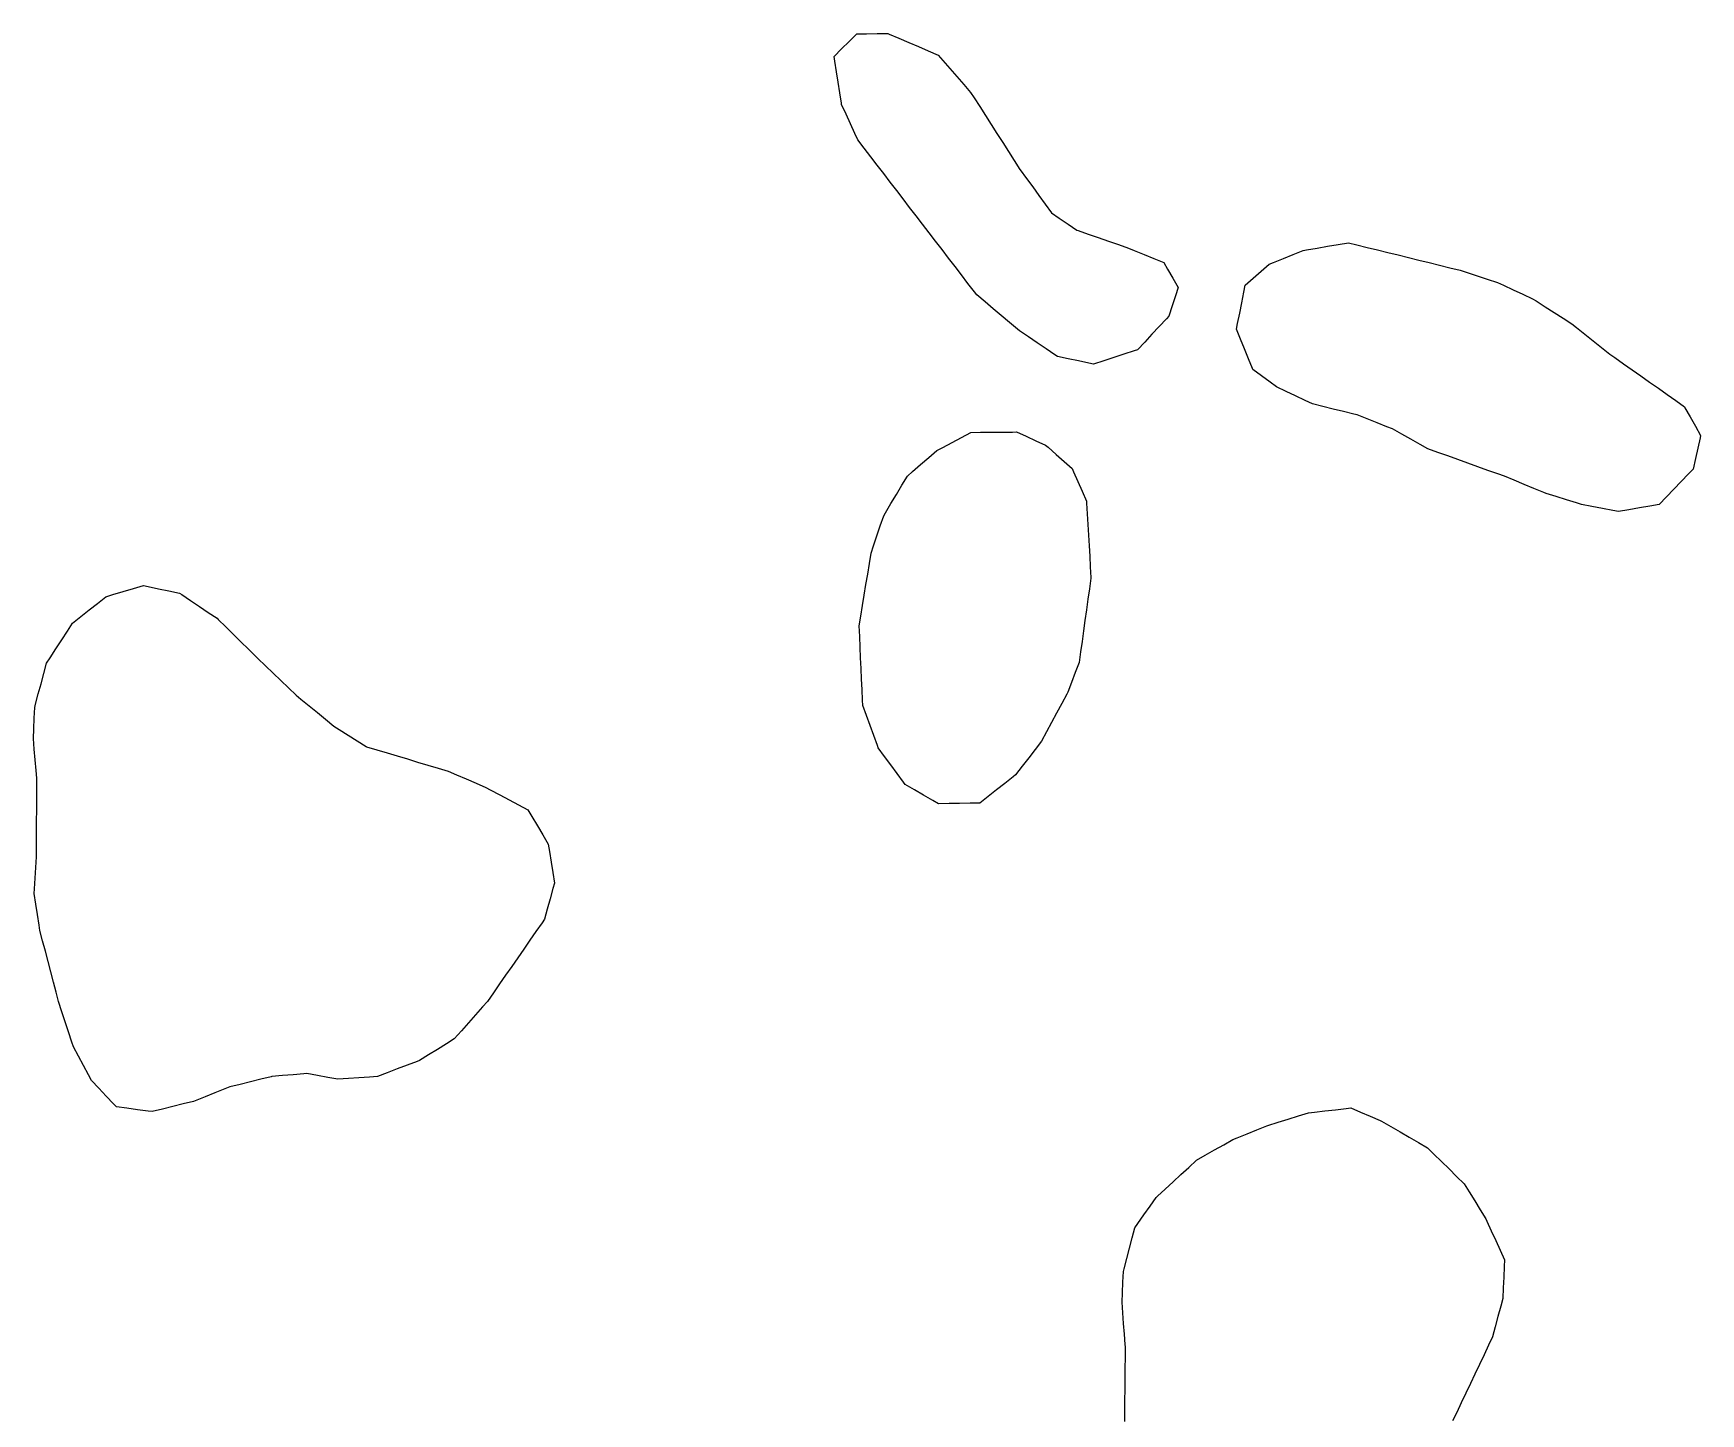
# Model space of a CAD drawing. Header units: millimetres. Extents: x 230 to 3347, y 514 to 5196.
# Drawn here: x 1033.2 to 1189.8, y 1802.5 to 1932.1 of the extents above; entities that cross this region are included whole.
import ezdxf

# ---------------------------------------------------------------- set-up
doc = ezdxf.new("R2010")
doc.units = ezdxf.units.MM
for name, color, linetype in [('ALL_HOLES', 1, 'Continuous'), ('OUTLINE_ISLAND_01_HOLE_35', 1, 'Continuous'), ('OUTLINE_ISLAND_01_HOLE_44', 1, 'Continuous'), ('OUTLINE_ISLAND_01_HOLE_49', 1, 'Continuous'), ('OUTLINE_ISLAND_01_HOLE_55', 1, 'Continuous'), ('OUTLINE_ISLAND_01_HOLE_62', 1, 'Continuous')]:
    doc.layers.add(name, color=color, linetype=linetype)

msp = doc.modelspace()

# ---------------------------------------------------------------- linework, layer by layer
at = {"layer": 'ALL_HOLES'}
for points in [[(1108.4236, 1929.9571), (1109.1307, 1930.6642), (1109.8378, 1931.3714), (1110.5449, 1932.0785), (1111.4566, 1932.0936), (1112.4565, 1932.1102), (1113.4564, 1932.1268), (1113.5976, 1932.066), (1114.5162, 1931.671), (1115.4349, 1931.276), (1116.3535, 1930.8809), (1117.2722, 1930.4859), (1118.1909, 1930.0908), (1118.6254, 1929.5919), (1119.2821, 1928.8377), (1119.9388, 1928.0836), (1120.5955, 1927.3294), (1121.2522, 1926.5753), (1121.5672, 1926.083), (1122.1061, 1925.2407), (1122.6451, 1924.3983), (1123.184, 1923.556), (1123.7229, 1922.7136), (1124.2619, 1921.8713), (1124.8008, 1921.0289), (1125.3397, 1920.1866), (1125.8787, 1919.3443), (1125.902, 1919.3122), (1126.4909, 1918.504), (1127.0798, 1917.6958), (1127.6687, 1916.8875), (1128.2576, 1916.0793), (1128.8464, 1915.2711), (1129.5752, 1914.7738), (1130.4011, 1914.2101), (1131.2271, 1913.6464), (1131.3573, 1913.6009), (1132.3016, 1913.2717), (1133.2458, 1912.9424), (1134.1901, 1912.6131), (1135.1343, 1912.2839), (1136.0785, 1911.9546), (1136.6153, 1911.7329), (1137.5396, 1911.3511), (1138.4638, 1910.9693), (1139.3881, 1910.5876), (1139.7433, 1909.9849), (1140.251, 1909.1234), (1140.7587, 1908.2618), (1140.4979, 1907.4666), (1140.1862, 1906.5164), (1139.8745, 1905.5662), (1139.6498, 1905.3243), (1138.9691, 1904.5917), (1138.2885, 1903.8591), (1137.6078, 1903.1264), (1136.9272, 1902.3938), (1136.6085, 1902.2914), (1135.6565, 1901.9854), (1134.7045, 1901.6794), (1133.7524, 1901.3734), (1132.8004, 1901.0674), (1132.3614, 1901.1583), (1131.3822, 1901.361), (1130.403, 1901.5638), (1129.4237, 1901.7665), (1129.1667, 1901.9394), (1128.337, 1902.4975), (1127.5073, 1903.0557), (1126.6775, 1903.6138), (1125.8478, 1904.172), (1125.6611, 1904.3291), (1124.8962, 1904.9733), (1124.1313, 1905.6174), (1123.3664, 1906.2615), (1122.6014, 1906.9056), (1121.8365, 1907.5497), (1121.6092, 1907.8459), (1121.0003, 1908.6392), (1120.3914, 1909.4325), (1119.7825, 1910.2257), (1119.1737, 1911.019), (1118.5648, 1911.8122), (1117.9559, 1912.6055), (1117.347, 1913.3988), (1116.7382, 1914.192), (1116.1293, 1914.9853), (1115.5204, 1915.7786), (1114.9115, 1916.5718), (1114.3027, 1917.3651), (1113.6938, 1918.1584), (1113.0849, 1918.9516), (1112.476, 1919.7449), (1111.8672, 1920.5382), (1111.2583, 1921.3314), (1110.6494, 1922.1247), (1110.3773, 1922.7203), (1109.9618, 1923.6299), (1109.5463, 1924.5395), (1109.1308, 1925.4491), (1109.1143, 1925.5542), (1108.9594, 1926.5421), (1108.8044, 1927.53), (1108.6494, 1928.518), (1108.4944, 1929.5059)], [(1147.0564, 1908.4572), (1147.8089, 1909.1157), (1148.5615, 1909.7742), (1149.3141, 1910.4327), (1149.711, 1910.5952), (1150.6364, 1910.9743), (1151.5618, 1911.3533), (1152.4872, 1911.7323), (1152.8169, 1911.7879), (1153.803, 1911.9544), (1154.789, 1912.1208), (1155.7751, 1912.2873), (1156.7611, 1912.4537), (1157.5299, 1912.2647), (1158.501, 1912.0259), (1159.4721, 1911.7871), (1160.4432, 1911.5483), (1161.4142, 1911.3095), (1162.3853, 1911.0707), (1163.3564, 1910.8319), (1164.3274, 1910.5931), (1165.2985, 1910.3543), (1166.2696, 1910.1155), (1167.2406, 1909.8767), (1167.8899, 1909.6649), (1168.8406, 1909.3546), (1169.7912, 1909.0444), (1170.7419, 1908.7342), (1171.3305, 1908.4615), (1172.2379, 1908.0412), (1173.1453, 1907.6208), (1174.0526, 1907.2005), (1174.384, 1906.9887), (1175.2266, 1906.4502), (1176.0691, 1905.9116), (1176.9117, 1905.373), (1177.7543, 1904.8344), (1178.188, 1904.4905), (1178.9715, 1903.8691), (1179.755, 1903.2477), (1180.5384, 1902.6263), (1181.3219, 1902.0049), (1181.7881, 1901.6747), (1182.6041, 1901.0966), (1183.4201, 1900.5186), (1184.2361, 1899.9405), (1185.0521, 1899.3625), (1185.8681, 1898.7844), (1186.6841, 1898.2064), (1187.5001, 1897.6283), (1188.3161, 1897.0503), (1188.3666, 1896.9611), (1188.8588, 1896.0906), (1189.351, 1895.2201), (1189.8433, 1894.3497), (1189.7936, 1894.1291), (1189.5739, 1893.1536), (1189.3542, 1892.178), (1189.1345, 1891.2024), (1188.7125, 1890.764), (1188.0191, 1890.0435), (1187.3257, 1889.323), (1186.6322, 1888.6025), (1185.9388, 1887.882), (1185.07, 1887.7284), (1184.0853, 1887.5543), (1183.1006, 1887.3803), (1182.1158, 1887.2062), (1181.5903, 1887.3063), (1180.608, 1887.4933), (1179.6256, 1887.6804), (1178.6433, 1887.8674), (1178.1874, 1888.0111), (1177.2336, 1888.3117), (1176.2799, 1888.6123), (1175.3261, 1888.9129), (1175.1022, 1889.0046), (1174.1767, 1889.3834), (1173.2512, 1889.7622), (1172.3257, 1890.141), (1171.4002, 1890.5198), (1170.7891, 1890.7395), (1169.848, 1891.0778), (1168.907, 1891.416), (1167.9659, 1891.7543), (1167.0249, 1892.0925), (1166.0838, 1892.4308), (1165.1427, 1892.769), (1164.2017, 1893.1073), (1163.4969, 1893.5027), (1162.6248, 1893.992), (1161.7527, 1894.4814), (1160.8806, 1894.9707), (1160.3636, 1895.1768), (1159.4348, 1895.5472), (1158.5059, 1895.9176), (1157.577, 1896.2881), (1157.244, 1896.3687), (1156.2721, 1896.604), (1155.3001, 1896.8394), (1154.3282, 1897.0747), (1153.3563, 1897.3101), (1152.6901, 1897.6311), (1151.7892, 1898.0652), (1150.8884, 1898.4994), (1149.9875, 1898.9335), (1149.3977, 1899.3627), (1148.5891, 1899.9512), (1147.7805, 1900.5396), (1147.7409, 1900.6361), (1147.3614, 1901.5613), (1146.9819, 1902.4865), (1146.6024, 1903.4117), (1146.2229, 1904.3369), (1146.3301, 1904.8666), (1146.5283, 1905.8468), (1146.7266, 1906.8269), (1146.9248, 1907.8071)], [(1125.5564, 1894.6838), (1126.4683, 1894.2735), (1127.3803, 1893.8631), (1128.2922, 1893.4528), (1128.529, 1893.2433), (1129.2779, 1892.5806), (1130.0269, 1891.918), (1130.7758, 1891.2553), (1130.9141, 1890.9407), (1131.3164, 1890.0252), (1131.7187, 1889.1097), (1132.121, 1888.1941), (1132.133, 1887.9952), (1132.1932, 1886.997), (1132.2534, 1885.9988), (1132.3136, 1885.0007), (1132.3739, 1884.0025), (1132.4341, 1883.0043), (1132.4943, 1882.0061), (1132.5545, 1881.0079), (1132.5461, 1880.9476), (1132.4074, 1879.9573), (1132.2687, 1878.967), (1132.13, 1877.9766), (1131.9913, 1876.9863), (1131.8526, 1875.996), (1131.714, 1875.0056), (1131.5753, 1874.0153), (1131.4366, 1873.0249), (1131.0843, 1872.0988), (1130.7288, 1871.1641), (1130.3734, 1870.2294), (1130.2755, 1870.0467), (1129.8034, 1869.1651), (1129.3314, 1868.2836), (1128.8593, 1867.402), (1128.3873, 1866.5204), (1127.9152, 1865.6389), (1127.3136, 1864.8594), (1126.7026, 1864.0678), (1126.0916, 1863.2762), (1125.4806, 1862.4845), (1125.246, 1862.2985), (1124.4626, 1861.677), (1123.6792, 1861.0555), (1122.8958, 1860.434), (1122.1123, 1859.8125), (1121.2188, 1859.7987), (1120.2189, 1859.7833), (1119.219, 1859.7678), (1118.2191, 1859.7524), (1117.6911, 1860.0591), (1116.8264, 1860.5614), (1115.9617, 1861.0637), (1115.097, 1861.566), (1114.9341, 1861.788), (1114.3426, 1862.5943), (1113.7511, 1863.4006), (1113.1596, 1864.2069), (1112.568, 1865.0131), (1112.4859, 1865.2394), (1112.1446, 1866.1794), (1111.8033, 1867.1194), (1111.462, 1868.0593), (1111.1208, 1868.9993), (1111.0988, 1869.4783), (1111.0531, 1870.4773), (1111.0073, 1871.4762), (1110.9615, 1872.4752), (1110.9158, 1873.4741), (1110.87, 1874.4731), (1110.8242, 1875.472), (1110.7785, 1876.471), (1110.9291, 1877.3863), (1111.0914, 1878.3731), (1111.2537, 1879.3598), (1111.4161, 1880.3465), (1111.5784, 1881.3333), (1111.7408, 1882.32), (1111.9031, 1883.3067), (1112.127, 1883.9752), (1112.4446, 1884.9234), (1112.7623, 1885.8716), (1113.0799, 1886.8199), (1113.2463, 1887.0975), (1113.7605, 1887.9552), (1114.2747, 1888.8129), (1114.7889, 1889.6706), (1115.3031, 1890.5282), (1115.7999, 1890.9616), (1116.5534, 1891.619), (1117.307, 1892.2764), (1118.0605, 1892.9338), (1118.6236, 1893.2327), (1119.5069, 1893.7016), (1120.3901, 1894.1705), (1121.2734, 1894.6393), (1122.1784, 1894.6487), (1123.1784, 1894.6591), (1124.1783, 1894.6695), (1125.1783, 1894.6799)], [(1036.869, 1876.7111), (1037.6499, 1877.3358), (1038.4308, 1877.9605), (1039.2116, 1878.5852), (1039.9925, 1879.2099), (1040.6624, 1879.4055), (1041.6224, 1879.6857), (1042.5823, 1879.9659), (1043.5423, 1880.2461), (1043.9609, 1880.1591), (1044.94, 1879.9556), (1045.919, 1879.752), (1046.8981, 1879.5485), (1047.1174, 1879.4021), (1047.949, 1878.8467), (1048.7805, 1878.2912), (1049.6121, 1877.7358), (1050.4437, 1877.1804), (1050.5542, 1877.0717), (1051.2668, 1876.3701), (1051.9793, 1875.6686), (1052.6919, 1874.967), (1053.4045, 1874.2654), (1054.1171, 1873.5638), (1054.2754, 1873.4124), (1054.9979, 1872.7211), (1055.7205, 1872.0298), (1056.443, 1871.3385), (1057.1656, 1870.6472), (1057.8882, 1869.9559), (1058.3262, 1869.596), (1059.0989, 1868.9612), (1059.8716, 1868.3264), (1060.6443, 1867.6916), (1061.417, 1867.0568), (1061.9208, 1866.7366), (1062.7648, 1866.2003), (1063.6088, 1865.664), (1064.4529, 1865.1277), (1064.4995, 1865.1137), (1065.4573, 1864.8262), (1066.4151, 1864.5388), (1067.3729, 1864.2514), (1068.3307, 1863.964), (1069.2885, 1863.6766), (1070.2464, 1863.3892), (1071.2042, 1863.1017), (1072.162, 1862.8143), (1072.9383, 1862.4806), (1073.857, 1862.0858), (1074.7758, 1861.6909), (1075.6945, 1861.296), (1076.1169, 1861.0713), (1076.9997, 1860.6015), (1077.8824, 1860.1317), (1078.7652, 1859.6619), (1079.648, 1859.1922), (1080.0313, 1858.5479), (1080.5426, 1857.6885), (1081.0539, 1856.8291), (1081.5652, 1855.9697), (1081.6758, 1855.2746), (1081.833, 1854.287), (1081.9902, 1853.2994), (1082.1473, 1852.3119), (1082.005, 1851.797), (1081.7384, 1850.8332), (1081.4719, 1849.8693), (1081.2054, 1848.9055), (1080.9788, 1848.5792), (1080.4084, 1847.7578), (1079.8381, 1846.9364), (1079.2677, 1846.1151), (1078.6973, 1845.2937), (1078.1269, 1844.4723), (1077.5565, 1843.6509), (1076.9862, 1842.8295), (1076.4158, 1842.0081), (1075.8454, 1841.1868), (1075.3866, 1840.6687), (1074.7236, 1839.92), (1074.0606, 1839.1714), (1073.3976, 1838.4228), (1072.7346, 1837.6741), (1071.998, 1837.2172), (1071.1482, 1836.6901), (1070.2984, 1836.1629), (1069.4486, 1835.6358), (1069.2459, 1835.559), (1068.3108, 1835.2047), (1067.3757, 1834.8504), (1066.4405, 1834.4961), (1065.5054, 1834.1418), (1064.7741, 1834.091), (1063.7765, 1834.0216), (1062.7789, 1833.9523), (1061.7814, 1833.8829), (1060.8505, 1834.0566), (1059.8675, 1834.2401), (1058.8845, 1834.4235), (1058.5809, 1834.3964), (1057.5849, 1834.3074), (1056.5889, 1834.2184), (1055.5928, 1834.1294), (1055.5178, 1834.111), (1054.5466, 1833.8729), (1053.5754, 1833.6348), (1052.6041, 1833.3967), (1051.6329, 1833.1587), (1051.1705, 1832.9708), (1050.244, 1832.5943), (1049.3176, 1832.2179), (1048.3911, 1831.8414), (1048.2295, 1831.8012), (1047.2591, 1831.5597), (1046.2887, 1831.3182), (1045.3183, 1831.0767), (1044.3479, 1830.8352), (1043.9614, 1830.8865), (1042.9701, 1831.0181), (1041.9788, 1831.1497), (1040.9875, 1831.2813), (1040.7106, 1831.5751), (1040.0248, 1832.3028), (1039.3389, 1833.0306), (1038.6531, 1833.7583), (1038.3686, 1834.29), (1037.8969, 1835.1717), (1037.4251, 1836.0534), (1036.9534, 1836.9352), (1036.8078, 1837.3771), (1036.4949, 1838.3269), (1036.1819, 1839.2767), (1035.869, 1840.2265), (1035.5561, 1841.1762), (1035.327, 1842.0481), (1035.0729, 1843.0153), (1034.8187, 1843.9824), (1034.5646, 1844.9496), (1034.3104, 1845.9168), (1034.0562, 1846.8839), (1033.8021, 1847.8511), (1033.7229, 1848.3554), (1033.5677, 1849.3432), (1033.4126, 1850.3311), (1033.2574, 1851.319), (1033.286, 1851.7788), (1033.348, 1852.7769), (1033.41, 1853.775), (1033.472, 1854.7731), (1033.4739, 1855.1657), (1033.4789, 1856.1657), (1033.4838, 1857.1657), (1033.4887, 1858.1657), (1033.4936, 1859.1657), (1033.4985, 1860.1657), (1033.5034, 1861.1657), (1033.5084, 1862.1657), (1033.4441, 1862.8946), (1033.3563, 1863.8907), (1033.2685, 1864.8868), (1033.1806, 1865.883), (1033.2218, 1866.8036), (1033.2664, 1867.8026), (1033.3111, 1868.8016), (1033.3911, 1869.1035), (1033.6474, 1870.0701), (1033.9037, 1871.0367), (1034.16, 1872.0033), (1034.4163, 1872.9699), (1034.748, 1873.4759), (1035.2963, 1874.3122), (1035.8445, 1875.1484), (1036.3928, 1875.9847)]]:
    msp.add_lwpolyline(points, close=True, dxfattribs=at)
msp.add_lwpolyline([(1135.7309, 1801.7386), (1135.7401, 1802.7386), (1135.7493, 1803.7385), (1135.7585, 1804.7385), (1135.7677, 1805.7384), (1135.7769, 1806.7384), (1135.7861, 1807.7383), (1135.7952, 1808.7383), (1135.7789, 1808.9522), (1135.7029, 1809.9493), (1135.627, 1810.9464), (1135.551, 1811.9435), (1135.475, 1812.9406), (1135.5139, 1813.8289), (1135.5577, 1814.8279), (1135.6016, 1815.827), (1135.6643, 1816.0666), (1135.9177, 1817.034), (1136.1711, 1818.0013), (1136.4245, 1818.9687), (1136.6779, 1819.9361), (1136.9526, 1820.3263), (1137.5281, 1821.1441), (1138.1037, 1821.9618), (1138.6793, 1822.7796), (1138.7982, 1822.8891), (1139.5335, 1823.5669), (1140.2688, 1824.2446), (1141.0041, 1824.9223), (1141.7394, 1825.6001), (1142.4747, 1826.2778), (1143.2888, 1826.7413), (1144.1577, 1827.2362), (1145.0267, 1827.731), (1145.8957, 1828.2258), (1146.3014, 1828.3897), (1147.2286, 1828.7642), (1148.1558, 1829.1388), (1149.0831, 1829.5133), (1149.1845, 1829.5446), (1150.1402, 1829.8391), (1151.0958, 1830.1336), (1152.0515, 1830.4282), (1153.0071, 1830.7227), (1153.5512, 1830.7871), (1154.5442, 1830.9048), (1155.5373, 1831.0224), (1156.5303, 1831.14), (1156.9665, 1831.1917), (1157.8856, 1830.7978), (1158.8048, 1830.4039), (1159.7239, 1830.01), (1159.8644, 1829.9287), (1160.7299, 1829.4277), (1161.5954, 1828.9268), (1162.4609, 1828.4259), (1163.3264, 1827.925), (1164.1919, 1827.4241), (1164.7698, 1826.8576), (1165.4839, 1826.1576), (1166.198, 1825.4576), (1166.9121, 1824.7576), (1167.6262, 1824.0575), (1168.0855, 1823.3143), (1168.6112, 1822.4636), (1169.1368, 1821.6129), (1169.6625, 1820.7622), (1169.7577, 1820.5545), (1170.1743, 1819.6454), (1170.5909, 1818.7363), (1171.0075, 1817.8273), (1171.4241, 1816.9182), (1171.3949, 1816.2925), (1171.3484, 1815.2935), (1171.3018, 1814.2946), (1171.2552, 1813.2957), (1171.0582, 1812.5667), (1170.7974, 1811.6013), (1170.5365, 1810.6359), (1170.2756, 1809.6706), (1169.9137, 1808.9037), (1169.4869, 1807.9994), (1169.06, 1807.0951), (1168.6332, 1806.1907), (1168.2063, 1805.2864), (1167.7795, 1804.3821), (1167.3527, 1803.4778), (1166.9258, 1802.5734), (1166.5158, 1801.7895)], dxfattribs=at)
at = {"layer": 'OUTLINE_ISLAND_01_HOLE_35'}
msp.add_lwpolyline([(1135.7309, 1801.7386), (1135.7401, 1802.7386), (1135.7493, 1803.7385), (1135.7585, 1804.7385), (1135.7677, 1805.7384), (1135.7769, 1806.7384), (1135.7861, 1807.7383), (1135.7952, 1808.7383), (1135.7789, 1808.9522), (1135.7029, 1809.9493), (1135.627, 1810.9464), (1135.551, 1811.9435), (1135.475, 1812.9406), (1135.5139, 1813.8289), (1135.5577, 1814.8279), (1135.6016, 1815.827), (1135.6643, 1816.0666), (1135.9177, 1817.034), (1136.1711, 1818.0013), (1136.4245, 1818.9687), (1136.6779, 1819.9361), (1136.9526, 1820.3263), (1137.5281, 1821.1441), (1138.1037, 1821.9618), (1138.6793, 1822.7796), (1138.7982, 1822.8891), (1139.5335, 1823.5669), (1140.2688, 1824.2446), (1141.0041, 1824.9223), (1141.7394, 1825.6001), (1142.4747, 1826.2778), (1143.2888, 1826.7413), (1144.1577, 1827.2362), (1145.0267, 1827.731), (1145.8957, 1828.2258), (1146.3014, 1828.3897), (1147.2286, 1828.7642), (1148.1558, 1829.1388), (1149.0831, 1829.5133), (1149.1845, 1829.5446), (1150.1402, 1829.8391), (1151.0958, 1830.1336), (1152.0515, 1830.4282), (1153.0071, 1830.7227), (1153.5512, 1830.7871), (1154.5442, 1830.9048), (1155.5373, 1831.0224), (1156.5303, 1831.14), (1156.9665, 1831.1917), (1157.8856, 1830.7978), (1158.8048, 1830.4039), (1159.7239, 1830.01), (1159.8644, 1829.9287), (1160.7299, 1829.4277), (1161.5954, 1828.9268), (1162.4609, 1828.4259), (1163.3264, 1827.925), (1164.1919, 1827.4241), (1164.7698, 1826.8576), (1165.4839, 1826.1576), (1166.198, 1825.4576), (1166.9121, 1824.7576), (1167.6262, 1824.0575), (1168.0855, 1823.3143), (1168.6112, 1822.4636), (1169.1368, 1821.6129), (1169.6625, 1820.7622), (1169.7577, 1820.5545), (1170.1743, 1819.6454), (1170.5909, 1818.7363), (1171.0075, 1817.8273), (1171.4241, 1816.9182), (1171.3949, 1816.2925), (1171.3484, 1815.2935), (1171.3018, 1814.2946), (1171.2552, 1813.2957), (1171.0582, 1812.5667), (1170.7974, 1811.6013), (1170.5365, 1810.6359), (1170.2756, 1809.6706), (1169.9137, 1808.9037), (1169.4869, 1807.9994), (1169.06, 1807.0951), (1168.6332, 1806.1907), (1168.2063, 1805.2864), (1167.7795, 1804.3821), (1167.3527, 1803.4778), (1166.9258, 1802.5734), (1166.5158, 1801.7895)], dxfattribs=at)
at = {"layer": 'OUTLINE_ISLAND_01_HOLE_44'}
msp.add_lwpolyline([(1036.869, 1876.7111), (1037.6499, 1877.3358), (1038.4308, 1877.9605), (1039.2116, 1878.5852), (1039.9925, 1879.2099), (1040.6624, 1879.4055), (1041.6224, 1879.6857), (1042.5823, 1879.9659), (1043.5423, 1880.2461), (1043.9609, 1880.1591), (1044.94, 1879.9556), (1045.919, 1879.752), (1046.8981, 1879.5485), (1047.1174, 1879.4021), (1047.949, 1878.8467), (1048.7805, 1878.2912), (1049.6121, 1877.7358), (1050.4437, 1877.1804), (1050.5542, 1877.0717), (1051.2668, 1876.3701), (1051.9793, 1875.6686), (1052.6919, 1874.967), (1053.4045, 1874.2654), (1054.1171, 1873.5638), (1054.2754, 1873.4124), (1054.9979, 1872.7211), (1055.7205, 1872.0298), (1056.443, 1871.3385), (1057.1656, 1870.6472), (1057.8882, 1869.9559), (1058.3262, 1869.596), (1059.0989, 1868.9612), (1059.8716, 1868.3264), (1060.6443, 1867.6916), (1061.417, 1867.0568), (1061.9208, 1866.7366), (1062.7648, 1866.2003), (1063.6088, 1865.664), (1064.4529, 1865.1277), (1064.4995, 1865.1137), (1065.4573, 1864.8262), (1066.4151, 1864.5388), (1067.3729, 1864.2514), (1068.3307, 1863.964), (1069.2885, 1863.6766), (1070.2464, 1863.3892), (1071.2042, 1863.1017), (1072.162, 1862.8143), (1072.9383, 1862.4806), (1073.857, 1862.0858), (1074.7758, 1861.6909), (1075.6945, 1861.296), (1076.1169, 1861.0713), (1076.9997, 1860.6015), (1077.8824, 1860.1317), (1078.7652, 1859.6619), (1079.648, 1859.1922), (1080.0313, 1858.5479), (1080.5426, 1857.6885), (1081.0539, 1856.8291), (1081.5652, 1855.9697), (1081.6758, 1855.2746), (1081.833, 1854.287), (1081.9902, 1853.2994), (1082.1473, 1852.3119), (1082.005, 1851.797), (1081.7384, 1850.8332), (1081.4719, 1849.8693), (1081.2054, 1848.9055), (1080.9788, 1848.5792), (1080.4084, 1847.7578), (1079.8381, 1846.9364), (1079.2677, 1846.1151), (1078.6973, 1845.2937), (1078.1269, 1844.4723), (1077.5565, 1843.6509), (1076.9862, 1842.8295), (1076.4158, 1842.0081), (1075.8454, 1841.1868), (1075.3866, 1840.6687), (1074.7236, 1839.92), (1074.0606, 1839.1714), (1073.3976, 1838.4228), (1072.7346, 1837.6741), (1071.998, 1837.2172), (1071.1482, 1836.6901), (1070.2984, 1836.1629), (1069.4486, 1835.6358), (1069.2459, 1835.559), (1068.3108, 1835.2047), (1067.3757, 1834.8504), (1066.4405, 1834.4961), (1065.5054, 1834.1418), (1064.7741, 1834.091), (1063.7765, 1834.0216), (1062.7789, 1833.9523), (1061.7814, 1833.8829), (1060.8505, 1834.0566), (1059.8675, 1834.2401), (1058.8845, 1834.4235), (1058.5809, 1834.3964), (1057.5849, 1834.3074), (1056.5889, 1834.2184), (1055.5928, 1834.1294), (1055.5178, 1834.111), (1054.5466, 1833.8729), (1053.5754, 1833.6348), (1052.6041, 1833.3967), (1051.6329, 1833.1587), (1051.1705, 1832.9708), (1050.244, 1832.5943), (1049.3176, 1832.2179), (1048.3911, 1831.8414), (1048.2295, 1831.8012), (1047.2591, 1831.5597), (1046.2887, 1831.3182), (1045.3183, 1831.0767), (1044.3479, 1830.8352), (1043.9614, 1830.8865), (1042.9701, 1831.0181), (1041.9788, 1831.1497), (1040.9875, 1831.2813), (1040.7106, 1831.5751), (1040.0248, 1832.3028), (1039.3389, 1833.0306), (1038.6531, 1833.7583), (1038.3686, 1834.29), (1037.8969, 1835.1717), (1037.4251, 1836.0534), (1036.9534, 1836.9352), (1036.8078, 1837.3771), (1036.4949, 1838.3269), (1036.1819, 1839.2767), (1035.869, 1840.2265), (1035.5561, 1841.1762), (1035.327, 1842.0481), (1035.0729, 1843.0153), (1034.8187, 1843.9824), (1034.5646, 1844.9496), (1034.3104, 1845.9168), (1034.0562, 1846.8839), (1033.8021, 1847.8511), (1033.7229, 1848.3554), (1033.5677, 1849.3432), (1033.4126, 1850.3311), (1033.2574, 1851.319), (1033.286, 1851.7788), (1033.348, 1852.7769), (1033.41, 1853.775), (1033.472, 1854.7731), (1033.4739, 1855.1657), (1033.4789, 1856.1657), (1033.4838, 1857.1657), (1033.4887, 1858.1657), (1033.4936, 1859.1657), (1033.4985, 1860.1657), (1033.5034, 1861.1657), (1033.5084, 1862.1657), (1033.4441, 1862.8946), (1033.3563, 1863.8907), (1033.2685, 1864.8868), (1033.1806, 1865.883), (1033.2218, 1866.8036), (1033.2664, 1867.8026), (1033.3111, 1868.8016), (1033.3911, 1869.1035), (1033.6474, 1870.0701), (1033.9037, 1871.0367), (1034.16, 1872.0033), (1034.4163, 1872.9699), (1034.748, 1873.4759), (1035.2963, 1874.3122), (1035.8445, 1875.1484), (1036.3928, 1875.9847)], close=True, dxfattribs=at)
at = {"layer": 'OUTLINE_ISLAND_01_HOLE_49'}
msp.add_lwpolyline([(1125.5564, 1894.6838), (1126.4683, 1894.2735), (1127.3803, 1893.8631), (1128.2922, 1893.4528), (1128.529, 1893.2433), (1129.2779, 1892.5806), (1130.0269, 1891.918), (1130.7758, 1891.2553), (1130.9141, 1890.9407), (1131.3164, 1890.0252), (1131.7187, 1889.1097), (1132.121, 1888.1941), (1132.133, 1887.9952), (1132.1932, 1886.997), (1132.2534, 1885.9988), (1132.3136, 1885.0007), (1132.3739, 1884.0025), (1132.4341, 1883.0043), (1132.4943, 1882.0061), (1132.5545, 1881.0079), (1132.5461, 1880.9476), (1132.4074, 1879.9573), (1132.2687, 1878.967), (1132.13, 1877.9766), (1131.9913, 1876.9863), (1131.8526, 1875.996), (1131.714, 1875.0056), (1131.5753, 1874.0153), (1131.4366, 1873.0249), (1131.0843, 1872.0988), (1130.7288, 1871.1641), (1130.3734, 1870.2294), (1130.2755, 1870.0467), (1129.8034, 1869.1651), (1129.3314, 1868.2836), (1128.8593, 1867.402), (1128.3873, 1866.5204), (1127.9152, 1865.6389), (1127.3136, 1864.8594), (1126.7026, 1864.0678), (1126.0916, 1863.2762), (1125.4806, 1862.4845), (1125.246, 1862.2985), (1124.4626, 1861.677), (1123.6792, 1861.0555), (1122.8958, 1860.434), (1122.1123, 1859.8125), (1121.2188, 1859.7987), (1120.2189, 1859.7833), (1119.219, 1859.7678), (1118.2191, 1859.7524), (1117.6911, 1860.0591), (1116.8264, 1860.5614), (1115.9617, 1861.0637), (1115.097, 1861.566), (1114.9341, 1861.788), (1114.3426, 1862.5943), (1113.7511, 1863.4006), (1113.1596, 1864.2069), (1112.568, 1865.0131), (1112.4859, 1865.2394), (1112.1446, 1866.1794), (1111.8033, 1867.1194), (1111.462, 1868.0593), (1111.1208, 1868.9993), (1111.0988, 1869.4783), (1111.0531, 1870.4773), (1111.0073, 1871.4762), (1110.9615, 1872.4752), (1110.9158, 1873.4741), (1110.87, 1874.4731), (1110.8242, 1875.472), (1110.7785, 1876.471), (1110.9291, 1877.3863), (1111.0914, 1878.3731), (1111.2537, 1879.3598), (1111.4161, 1880.3465), (1111.5784, 1881.3333), (1111.7408, 1882.32), (1111.9031, 1883.3067), (1112.127, 1883.9752), (1112.4446, 1884.9234), (1112.7623, 1885.8716), (1113.0799, 1886.8199), (1113.2463, 1887.0975), (1113.7605, 1887.9552), (1114.2747, 1888.8129), (1114.7889, 1889.6706), (1115.3031, 1890.5282), (1115.7999, 1890.9616), (1116.5534, 1891.619), (1117.307, 1892.2764), (1118.0605, 1892.9338), (1118.6236, 1893.2327), (1119.5069, 1893.7016), (1120.3901, 1894.1705), (1121.2734, 1894.6393), (1122.1784, 1894.6487), (1123.1784, 1894.6591), (1124.1783, 1894.6695), (1125.1783, 1894.6799)], close=True, dxfattribs=at)
at = {"layer": 'OUTLINE_ISLAND_01_HOLE_55'}
msp.add_lwpolyline([(1147.0564, 1908.4572), (1147.8089, 1909.1157), (1148.5615, 1909.7742), (1149.3141, 1910.4327), (1149.711, 1910.5952), (1150.6364, 1910.9743), (1151.5618, 1911.3533), (1152.4872, 1911.7323), (1152.8169, 1911.7879), (1153.803, 1911.9544), (1154.789, 1912.1208), (1155.7751, 1912.2873), (1156.7611, 1912.4537), (1157.5299, 1912.2647), (1158.501, 1912.0259), (1159.4721, 1911.7871), (1160.4432, 1911.5483), (1161.4142, 1911.3095), (1162.3853, 1911.0707), (1163.3564, 1910.8319), (1164.3274, 1910.5931), (1165.2985, 1910.3543), (1166.2696, 1910.1155), (1167.2406, 1909.8767), (1167.8899, 1909.6649), (1168.8406, 1909.3546), (1169.7912, 1909.0444), (1170.7419, 1908.7342), (1171.3305, 1908.4615), (1172.2379, 1908.0412), (1173.1453, 1907.6208), (1174.0526, 1907.2005), (1174.384, 1906.9887), (1175.2266, 1906.4502), (1176.0691, 1905.9116), (1176.9117, 1905.373), (1177.7543, 1904.8344), (1178.188, 1904.4905), (1178.9715, 1903.8691), (1179.755, 1903.2477), (1180.5384, 1902.6263), (1181.3219, 1902.0049), (1181.7881, 1901.6747), (1182.6041, 1901.0966), (1183.4201, 1900.5186), (1184.2361, 1899.9405), (1185.0521, 1899.3625), (1185.8681, 1898.7844), (1186.6841, 1898.2064), (1187.5001, 1897.6283), (1188.3161, 1897.0503), (1188.3666, 1896.9611), (1188.8588, 1896.0906), (1189.351, 1895.2201), (1189.8433, 1894.3497), (1189.7936, 1894.1291), (1189.5739, 1893.1536), (1189.3542, 1892.178), (1189.1345, 1891.2024), (1188.7125, 1890.764), (1188.0191, 1890.0435), (1187.3257, 1889.323), (1186.6322, 1888.6025), (1185.9388, 1887.882), (1185.07, 1887.7284), (1184.0853, 1887.5543), (1183.1006, 1887.3803), (1182.1158, 1887.2062), (1181.5903, 1887.3063), (1180.608, 1887.4933), (1179.6256, 1887.6804), (1178.6433, 1887.8674), (1178.1874, 1888.0111), (1177.2336, 1888.3117), (1176.2799, 1888.6123), (1175.3261, 1888.9129), (1175.1022, 1889.0046), (1174.1767, 1889.3834), (1173.2512, 1889.7622), (1172.3257, 1890.141), (1171.4002, 1890.5198), (1170.7891, 1890.7395), (1169.848, 1891.0778), (1168.907, 1891.416), (1167.9659, 1891.7543), (1167.0249, 1892.0925), (1166.0838, 1892.4308), (1165.1427, 1892.769), (1164.2017, 1893.1073), (1163.4969, 1893.5027), (1162.6248, 1893.992), (1161.7527, 1894.4814), (1160.8806, 1894.9707), (1160.3636, 1895.1768), (1159.4348, 1895.5472), (1158.5059, 1895.9176), (1157.577, 1896.2881), (1157.244, 1896.3687), (1156.2721, 1896.604), (1155.3001, 1896.8394), (1154.3282, 1897.0747), (1153.3563, 1897.3101), (1152.6901, 1897.6311), (1151.7892, 1898.0652), (1150.8884, 1898.4994), (1149.9875, 1898.9335), (1149.3977, 1899.3627), (1148.5891, 1899.9512), (1147.7805, 1900.5396), (1147.7409, 1900.6361), (1147.3614, 1901.5613), (1146.9819, 1902.4865), (1146.6024, 1903.4117), (1146.2229, 1904.3369), (1146.3301, 1904.8666), (1146.5283, 1905.8468), (1146.7266, 1906.8269), (1146.9248, 1907.8071)], close=True, dxfattribs=at)
at = {"layer": 'OUTLINE_ISLAND_01_HOLE_62'}
msp.add_lwpolyline([(1108.4236, 1929.9571), (1109.1307, 1930.6642), (1109.8378, 1931.3714), (1110.5449, 1932.0785), (1111.4566, 1932.0936), (1112.4565, 1932.1102), (1113.4564, 1932.1268), (1113.5976, 1932.066), (1114.5162, 1931.671), (1115.4349, 1931.276), (1116.3535, 1930.8809), (1117.2722, 1930.4859), (1118.1909, 1930.0908), (1118.6254, 1929.5919), (1119.2821, 1928.8377), (1119.9388, 1928.0836), (1120.5955, 1927.3294), (1121.2522, 1926.5753), (1121.5672, 1926.083), (1122.1061, 1925.2407), (1122.6451, 1924.3983), (1123.184, 1923.556), (1123.7229, 1922.7136), (1124.2619, 1921.8713), (1124.8008, 1921.0289), (1125.3397, 1920.1866), (1125.8787, 1919.3443), (1125.902, 1919.3122), (1126.4909, 1918.504), (1127.0798, 1917.6958), (1127.6687, 1916.8875), (1128.2576, 1916.0793), (1128.8464, 1915.2711), (1129.5752, 1914.7738), (1130.4011, 1914.2101), (1131.2271, 1913.6464), (1131.3573, 1913.6009), (1132.3016, 1913.2717), (1133.2458, 1912.9424), (1134.1901, 1912.6131), (1135.1343, 1912.2839), (1136.0785, 1911.9546), (1136.6153, 1911.7329), (1137.5396, 1911.3511), (1138.4638, 1910.9693), (1139.3881, 1910.5876), (1139.7433, 1909.9849), (1140.251, 1909.1234), (1140.7587, 1908.2618), (1140.4979, 1907.4666), (1140.1862, 1906.5164), (1139.8745, 1905.5662), (1139.6498, 1905.3243), (1138.9691, 1904.5917), (1138.2885, 1903.8591), (1137.6078, 1903.1264), (1136.9272, 1902.3938), (1136.6085, 1902.2914), (1135.6565, 1901.9854), (1134.7045, 1901.6794), (1133.7524, 1901.3734), (1132.8004, 1901.0674), (1132.3614, 1901.1583), (1131.3822, 1901.361), (1130.403, 1901.5638), (1129.4237, 1901.7665), (1129.1667, 1901.9394), (1128.337, 1902.4975), (1127.5073, 1903.0557), (1126.6775, 1903.6138), (1125.8478, 1904.172), (1125.6611, 1904.3291), (1124.8962, 1904.9733), (1124.1313, 1905.6174), (1123.3664, 1906.2615), (1122.6014, 1906.9056), (1121.8365, 1907.5497), (1121.6092, 1907.8459), (1121.0003, 1908.6392), (1120.3914, 1909.4325), (1119.7825, 1910.2257), (1119.1737, 1911.019), (1118.5648, 1911.8122), (1117.9559, 1912.6055), (1117.347, 1913.3988), (1116.7382, 1914.192), (1116.1293, 1914.9853), (1115.5204, 1915.7786), (1114.9115, 1916.5718), (1114.3027, 1917.3651), (1113.6938, 1918.1584), (1113.0849, 1918.9516), (1112.476, 1919.7449), (1111.8672, 1920.5382), (1111.2583, 1921.3314), (1110.6494, 1922.1247), (1110.3773, 1922.7203), (1109.9618, 1923.6299), (1109.5463, 1924.5395), (1109.1308, 1925.4491), (1109.1143, 1925.5542), (1108.9594, 1926.5421), (1108.8044, 1927.53), (1108.6494, 1928.518), (1108.4944, 1929.5059)], close=True, dxfattribs=at)

doc.saveas('drawing.dxf')
